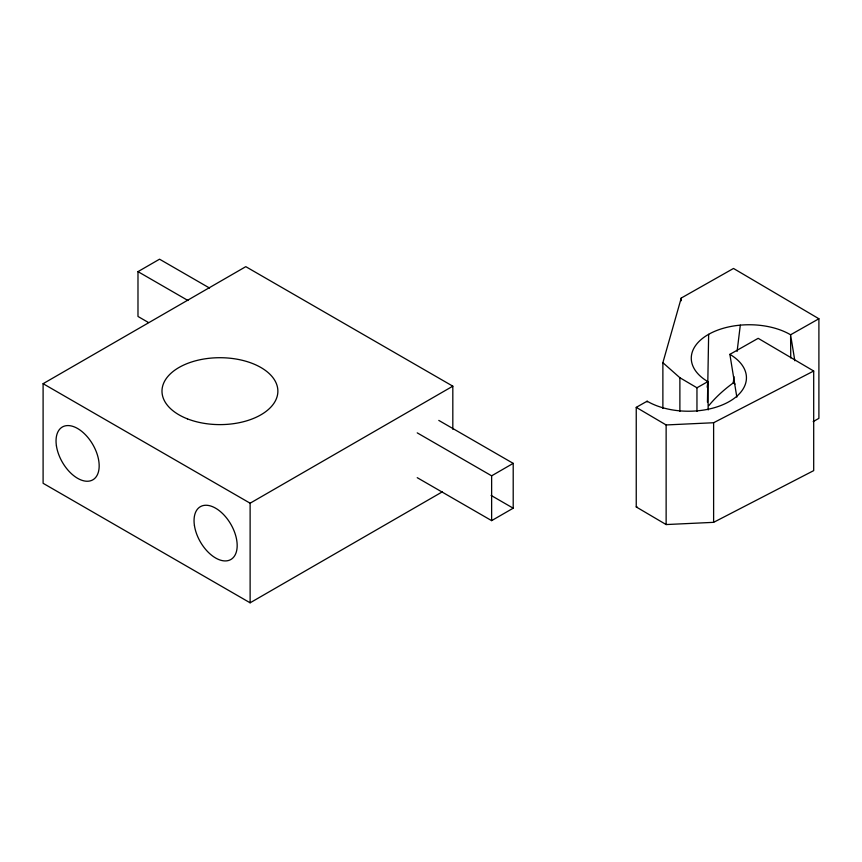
<?xml version="1.0" encoding="UTF-8"?>
<svg xmlns="http://www.w3.org/2000/svg" width="862" height="862" viewBox="0 0 862 862"><rect width="100%" height="100%" fill="white"/><g stroke="black" fill="none" stroke-linecap="round" stroke-linejoin="round"><path stroke-width="1.29" d="M707.454 402.22L708.65 334.316M707.163 387.21L707.842 381.618L706.463 380.778A57.948 33.456 0 0 1 709.383 333.906A57.948 33.456 0 0 1 790.594 334.779L818.9 318.757L818.9 418.35L813.189 421.593M734.015 376.683L733.239 383.008L735.049 384.064M737.107 351.394L740.307 325.146M662.878 408.448L662.878 362.686L681.239 298.047L733.497 268.459L818.9 318.757M148.447 322.507L137.985 316.462L137.985 271.638L159.545 259.193L209.541 288.048M442.335 491.836L250.12 602.807L43.1 483.291L43.1 383.687L245.799 266.66L452.819 386.176L452.819 429.254M43.1 383.687L250.12 503.203L452.819 386.176M417.23 432.864L491.631 475.824L513.202 463.368L513.202 508.192L491.631 520.637L417.23 477.677M636.242 407.36L647.125 401.196A57.948 33.456 0 0 0 729.069 401.66A57.948 33.456 0 0 0 729.877 354.357L758.183 338.324L813.696 371.016L813.696 470.62L713.617 522.34L666.132 524.559L636.242 506.953L636.242 407.36L666.132 424.955L713.617 422.736L813.696 371.016M662.878 362.686L679.881 377.728L696.959 387.781L707.842 381.618L708.187 409.924M636.242 506.953L636.921 506.576M438.79 420.408L513.202 463.368M137.985 271.638L187.97 300.504M491.114 495.434L513.202 508.192M729.877 354.357L736.838 397.134M794.829 360.779L790.594 334.779L790.745 357.924M647.125 401.196L647.146 401.951M713.617 422.736L713.617 522.34M696.959 387.781L696.959 411.433M681.239 298.047L681.239 300.741M679.881 377.728L679.881 411.368M666.132 424.955L666.132 524.559M491.631 475.824L491.631 520.637M250.12 503.203L250.12 602.807M708.844 405.603A200.932 116.004 0 0 1 733.196 382.976M187.453 418.867A57.948 33.456 0 0 0 277.726 393.546A57.948 33.456 0 0 0 194.607 361.07A57.948 33.456 0 0 0 187.453 418.867M194.435 525.572A30.493 17.606 60 0 0 229.734 560.063A30.493 17.606 60 0 0 222.665 513.633A30.493 17.606 60 0 0 194.435 525.572M56.429 445.902A30.493 17.606 60 0 0 91.728 480.382A30.493 17.606 60 0 0 84.659 433.952A30.493 17.606 60 0 0 56.429 445.902"/></g></svg>
